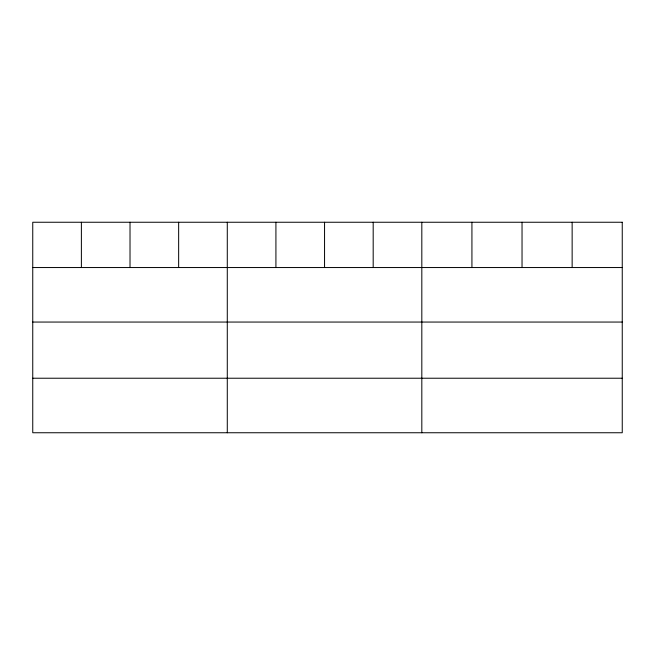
<?xml version="1.0" encoding="UTF-8"?>
<svg xmlns="http://www.w3.org/2000/svg" width="655" height="655" viewBox="0 0 655 655"><rect width="100%" height="100%" fill="white"/><g stroke="black" fill="none" stroke-linecap="round" stroke-linejoin="round"><path stroke-width="0.98" d="M32.75 267.543L622.25 267.543M32.75 322.055L622.25 322.055M32.75 378.23L622.25 378.23M572.142 222.25L572.142 267.543M522.035 222.25L522.035 267.543M471.927 222.25L471.927 267.543M421.82 222.25L421.82 432.75M373.186 222.25L373.186 267.543M324.552 222.25L324.552 267.543M275.919 222.25L275.919 267.543M227.285 222.25L227.285 432.75M178.651 222.25L178.651 267.543M130.018 222.25L130.018 267.543M81.384 222.25L81.384 267.543M622.25 222.25L32.75 222.25L32.75 432.75L622.25 432.75L622.25 222.25"/></g></svg>
